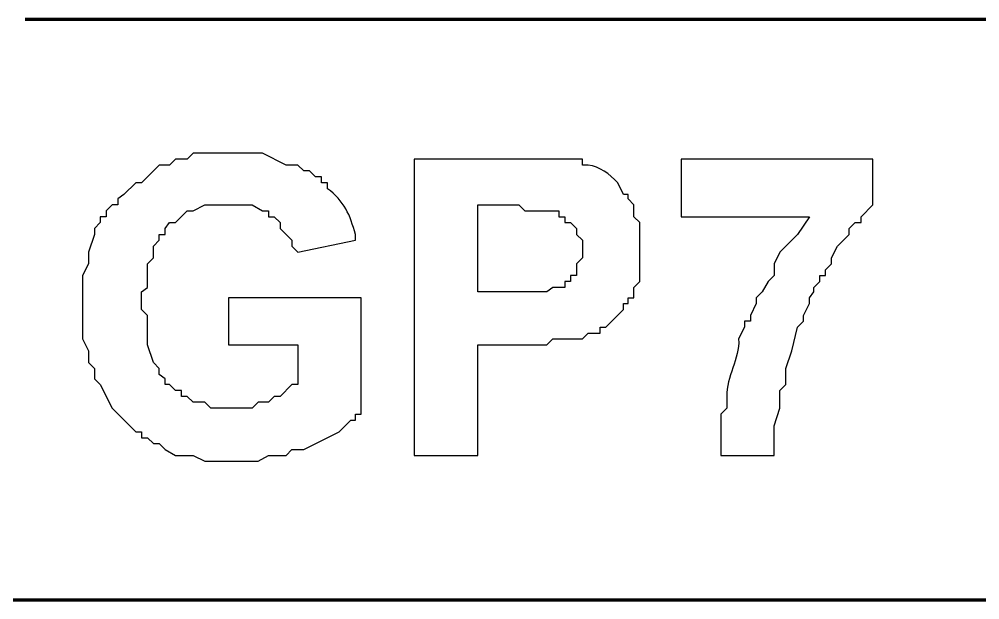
# Model space of a CAD drawing. Header units: millimetres. Extents: x -109 to -14.2, y -107.5 to -24.7.
# Drawn here: x -80.677 to -76.472, y -66.11 to -63.567 of the extents above; entities that cross this region are included whole.
import ezdxf

# ---------------------------------------------------------------- set-up
doc = ezdxf.new("R2010")
doc.units = ezdxf.units.MM
doc.header["$MEASUREMENT"] = 0
doc.layers.add('layer 1', color=7, linetype='Continuous')

msp = doc.modelspace()

# ---------------------------------------------------------------- linework, layer by layer
at = {"layer": 'layer 1', "color": 0, "lineweight": 80}
for points in [[(-80.6507, -63.567), (-80.6507, -63.567), (-72.0095, -63.567), (-72.0095, -63.567)], [(-87.4591, -66.1097), (-87.4591, -66.1097), (-80.6507, -66.1097), (-80.6507, -66.1097)], [(-80.6507, -66.1097), (-80.6507, -66.1097), (-72.0095, -66.1097), (-72.0095, -66.1097)]]:
    msp.add_open_spline(points, degree=3, dxfattribs=at)
at = {"layer": 'layer 1', "color": 0}
for points, knots in [([(-79.7601, -64.9932), (-79.7601, -64.9932), (-79.7601, -64.7867), (-79.7601, -64.7867), (-79.7601, -64.7867), (-79.7601, -64.7867), (-79.1793, -64.7867), (-79.1793, -64.7867), (-79.1793, -64.7867), (-79.1793, -64.7867), (-79.1793, -65.2965), (-79.1793, -65.2965), (-79.1793, -65.2965), (-79.1793, -65.2965), (-79.2051, -65.2965), (-79.2051, -65.2965), (-79.2051, -65.2965), (-79.2051, -65.2965), (-79.2051, -65.3224), (-79.2051, -65.3224), (-79.2051, -65.3224), (-79.2051, -65.3224), (-79.2245, -65.3224), (-79.2245, -65.3224), (-79.2245, -65.3224), (-79.2245, -65.3224), (-79.2761, -65.374), (-79.2761, -65.374), (-79.2761, -65.374), (-79.2761, -65.374), (-79.431, -65.4514), (-79.431, -65.4514), (-79.431, -65.4514), (-79.431, -65.4514), (-79.4826, -65.4514), (-79.4826, -65.4514), (-79.4826, -65.4514), (-79.4826, -65.4514), (-79.5084, -65.4772), (-79.5084, -65.4772), (-79.5084, -65.4772), (-79.5084, -65.4772), (-79.5859, -65.4772), (-79.5859, -65.4772), (-79.5859, -65.4772), (-79.5859, -65.4772), (-79.6311, -65.5031), (-79.6311, -65.5031), (-79.6311, -65.5031), (-79.6311, -65.5031), (-79.8634, -65.5031), (-79.8634, -65.5031), (-79.8634, -65.5031), (-79.8634, -65.5031), (-79.915, -65.4772), (-79.915, -65.4772), (-79.915, -65.4772), (-79.915, -65.4772), (-79.9925, -65.4772), (-79.9925, -65.4772), (-79.9925, -65.4772), (-79.9925, -65.4772), (-80.0376, -65.4514), (-80.0376, -65.4514), (-80.0376, -65.4514), (-80.0376, -65.4514), (-80.0634, -65.4256), (-80.0634, -65.4256), (-80.0634, -65.4256), (-80.0634, -65.4256), (-80.0893, -65.4256), (-80.0893, -65.4256), (-80.0893, -65.4256), (-80.0893, -65.4256), (-80.1151, -65.3998), (-80.1151, -65.3998), (-80.1151, -65.3998), (-80.1151, -65.3998), (-80.1409, -65.3998), (-80.1409, -65.3998), (-80.1409, -65.3998), (-80.1409, -65.3998), (-80.1409, -65.374), (-80.1409, -65.374), (-80.1409, -65.374), (-80.1409, -65.374), (-80.1667, -65.374), (-80.1667, -65.374), (-80.1667, -65.374), (-80.1667, -65.374), (-80.27, -65.2707), (-80.27, -65.2707), (-80.27, -65.2707), (-80.27, -65.2707), (-80.3216, -65.1675), (-80.3216, -65.1675), (-80.3216, -65.1675), (-80.3216, -65.1675), (-80.3474, -65.1417), (-80.3474, -65.1417), (-80.3474, -65.1417), (-80.3474, -65.1417), (-80.3474, -65.0965), (-80.3474, -65.0965), (-80.3474, -65.0965), (-80.3474, -65.0965), (-80.3732, -65.0707), (-80.3732, -65.0707), (-80.3732, -65.0707), (-80.3732, -65.0707), (-80.3732, -65.0191), (-80.3732, -65.0191), (-80.3732, -65.0191), (-80.3732, -65.0191), (-80.399, -64.9674), (-80.399, -64.9674), (-80.399, -64.9674), (-80.399, -64.9674), (-80.399, -64.6899), (-80.399, -64.6899), (-80.399, -64.6899), (-80.399, -64.6899), (-80.3732, -64.6383), (-80.3732, -64.6383), (-80.3732, -64.6383), (-80.3732, -64.6383), (-80.3732, -64.5867), (-80.3732, -64.5867), (-80.3732, -64.5867), (-80.3732, -64.5867), (-80.3474, -64.5092), (-80.3474, -64.5092), (-80.3474, -64.5092), (-80.3474, -64.5092), (-80.3474, -64.4834), (-80.3474, -64.4834), (-80.3474, -64.4834), (-80.3474, -64.4834), (-80.3216, -64.4576), (-80.3216, -64.4576), (-80.3216, -64.4576), (-80.3216, -64.4576), (-80.3216, -64.4318), (-80.3216, -64.4318), (-80.3216, -64.4318), (-80.3216, -64.4318), (-80.2958, -64.4318), (-80.2958, -64.4318), (-80.2958, -64.4318), (-80.2958, -64.4318), (-80.2958, -64.406), (-80.2958, -64.406), (-80.2958, -64.406), (-80.2958, -64.406), (-80.27, -64.3802), (-80.27, -64.3802), (-80.27, -64.3802), (-80.27, -64.3802), (-80.2441, -64.3802), (-80.2441, -64.3802), (-80.2441, -64.3802), (-80.2441, -64.3802), (-80.2441, -64.3543), (-80.2441, -64.3543), (-80.2441, -64.3543), (-80.2441, -64.3543), (-80.2183, -64.335), (-80.2183, -64.335), (-80.2183, -64.335), (-80.2183, -64.335), (-80.1667, -64.2834), (-80.1667, -64.2834), (-80.1667, -64.2834), (-80.1667, -64.2834), (-80.1409, -64.2834), (-80.1409, -64.2834), (-80.1409, -64.2834), (-80.1409, -64.2834), (-80.0634, -64.2059), (-80.0634, -64.2059), (-80.0634, -64.2059), (-80.0634, -64.2059), (-80.0183, -64.2059), (-80.0183, -64.2059), (-80.0183, -64.2059), (-80.0183, -64.2059), (-79.9925, -64.1801), (-79.9925, -64.1801), (-79.9925, -64.1801), (-79.9925, -64.1801), (-79.9408, -64.1801), (-79.9408, -64.1801), (-79.9408, -64.1801), (-79.9408, -64.1801), (-79.915, -64.1543), (-79.915, -64.1543), (-79.915, -64.1543), (-79.915, -64.1543), (-79.6117, -64.1543), (-79.6117, -64.1543), (-79.6117, -64.1543), (-79.6117, -64.1543), (-79.5084, -64.2059), (-79.5084, -64.2059), (-79.5084, -64.2059), (-79.5084, -64.2059), (-79.4568, -64.2059), (-79.4568, -64.2059), (-79.4568, -64.2059), (-79.4568, -64.2059), (-79.431, -64.2317), (-79.431, -64.2317), (-79.431, -64.2317), (-79.431, -64.2317), (-79.4052, -64.2317), (-79.4052, -64.2317), (-79.4052, -64.2317), (-79.4052, -64.2317), (-79.3794, -64.2575), (-79.3794, -64.2575), (-79.3794, -64.2575), (-79.3794, -64.2575), (-79.3536, -64.2575), (-79.3536, -64.2575), (-79.3536, -64.2575), (-79.3536, -64.2575), (-79.3536, -64.2834), (-79.3536, -64.2834), (-79.3536, -64.2834), (-79.3536, -64.2834), (-79.3277, -64.2834), (-79.3277, -64.2834), (-79.3277, -64.2834), (-79.3277, -64.2834), (-79.3277, -64.3092), (-79.3277, -64.3092), (-79.3277, -64.3092), (-79.254, -64.3618), (-79.2272, -64.4254), (-79.2051, -64.5092), (-79.2051, -64.5092), (-79.2051, -64.5092), (-79.2051, -64.5351), (-79.2051, -64.5351), (-79.2051, -64.5351), (-79.2051, -64.5351), (-79.4568, -64.5867), (-79.4568, -64.5867), (-79.4568, -64.5867), (-79.4568, -64.5867), (-79.4826, -64.5608), (-79.4826, -64.5608), (-79.4826, -64.5608), (-79.4826, -64.5608), (-79.4826, -64.5351), (-79.4826, -64.5351), (-79.4826, -64.5351), (-79.4826, -64.5351), (-79.5343, -64.4834), (-79.5343, -64.4834), (-79.5343, -64.4834), (-79.5343, -64.4834), (-79.5343, -64.4576), (-79.5343, -64.4576), (-79.5343, -64.4576), (-79.5343, -64.4576), (-79.5601, -64.4318), (-79.5601, -64.4318), (-79.5601, -64.4318), (-79.5601, -64.4318), (-79.5859, -64.4318), (-79.5859, -64.4318), (-79.5859, -64.4318), (-79.5859, -64.4318), (-79.5859, -64.406), (-79.5859, -64.406), (-79.5859, -64.406), (-79.5859, -64.406), (-79.6117, -64.406), (-79.6117, -64.406), (-79.6117, -64.406), (-79.6117, -64.406), (-79.6569, -64.3802), (-79.6569, -64.3802), (-79.6569, -64.3802), (-79.6569, -64.3802), (-79.8634, -64.3802), (-79.8634, -64.3802), (-79.8634, -64.3802), (-79.8634, -64.3802), (-79.915, -64.406), (-79.915, -64.406), (-79.915, -64.406), (-79.915, -64.406), (-79.9408, -64.406), (-79.9408, -64.406), (-79.9408, -64.406), (-79.9408, -64.406), (-79.9925, -64.4576), (-79.9925, -64.4576), (-79.9925, -64.4576), (-79.9925, -64.4576), (-80.0183, -64.4576), (-80.0183, -64.4576), (-80.0183, -64.4576), (-80.0183, -64.4576), (-80.0376, -64.4834), (-80.0376, -64.4834), (-80.0376, -64.4834), (-80.0376, -64.4834), (-80.0376, -64.5092), (-80.0376, -64.5092), (-80.0376, -64.5092), (-80.0376, -64.5092), (-80.0634, -64.5092), (-80.0634, -64.5092), (-80.0634, -64.5092), (-80.0634, -64.5092), (-80.0634, -64.5351), (-80.0634, -64.5351), (-80.0634, -64.5351), (-80.0634, -64.5351), (-80.0893, -64.5608), (-80.0893, -64.5608), (-80.0893, -64.5608), (-80.0893, -64.5608), (-80.0893, -64.6125), (-80.0893, -64.6125), (-80.0893, -64.6125), (-80.0893, -64.6125), (-80.1151, -64.6383), (-80.1151, -64.6383), (-80.1151, -64.6383), (-80.1151, -64.6383), (-80.1151, -64.7416), (-80.1151, -64.7416), (-80.1151, -64.7416), (-80.1151, -64.7416), (-80.1409, -64.7609), (-80.1409, -64.7609), (-80.1409, -64.7609), (-80.1409, -64.7609), (-80.1409, -64.8384), (-80.1409, -64.8384), (-80.1409, -64.8384), (-80.1409, -64.8384), (-80.1151, -64.8642), (-80.1151, -64.8642), (-80.1151, -64.8642), (-80.1151, -64.8642), (-80.1151, -64.9932), (-80.1151, -64.9932), (-80.1151, -64.9932), (-80.1151, -64.9932), (-80.0893, -65.0707), (-80.0893, -65.0707), (-80.0893, -65.0707), (-80.0893, -65.0707), (-80.0634, -65.0965), (-80.0634, -65.0965), (-80.0634, -65.0965), (-80.0634, -65.0965), (-80.0634, -65.1223), (-80.0634, -65.1223), (-80.0634, -65.1223), (-80.0634, -65.1223), (-80.0376, -65.1417), (-80.0376, -65.1417), (-80.0376, -65.1417), (-80.0376, -65.1417), (-80.0376, -65.1675), (-80.0376, -65.1675), (-80.0376, -65.1675), (-80.0376, -65.1675), (-80.0183, -65.1675), (-80.0183, -65.1675), (-80.0183, -65.1675), (-80.0183, -65.1675), (-79.9925, -65.1933), (-79.9925, -65.1933), (-79.9925, -65.1933), (-79.9925, -65.1933), (-79.9666, -65.1933), (-79.9666, -65.1933), (-79.9666, -65.1933), (-79.9666, -65.1933), (-79.9666, -65.2191), (-79.9666, -65.2191), (-79.9666, -65.2191), (-79.9666, -65.2191), (-79.9408, -65.2191), (-79.9408, -65.2191), (-79.9408, -65.2191), (-79.9408, -65.2191), (-79.915, -65.2449), (-79.915, -65.2449), (-79.915, -65.2449), (-79.915, -65.2449), (-79.8634, -65.2449), (-79.8634, -65.2449), (-79.8634, -65.2449), (-79.8634, -65.2449), (-79.8376, -65.2707), (-79.8376, -65.2707), (-79.8376, -65.2707), (-79.8376, -65.2707), (-79.6569, -65.2707), (-79.6569, -65.2707), (-79.6569, -65.2707), (-79.6569, -65.2707), (-79.6311, -65.2449), (-79.6311, -65.2449), (-79.6311, -65.2449), (-79.6311, -65.2449), (-79.5859, -65.2449), (-79.5859, -65.2449), (-79.5859, -65.2449), (-79.5859, -65.2449), (-79.5601, -65.2191), (-79.5601, -65.2191), (-79.5601, -65.2191), (-79.5601, -65.2191), (-79.5343, -65.2191), (-79.5343, -65.2191), (-79.5343, -65.2191), (-79.5343, -65.2191), (-79.4826, -65.1675), (-79.4826, -65.1675), (-79.4826, -65.1675), (-79.4826, -65.1675), (-79.4568, -65.1675), (-79.4568, -65.1675), (-79.4568, -65.1675), (-79.4568, -65.1675), (-79.4568, -64.9932), (-79.4568, -64.9932), (-79.4568, -64.9932), (-79.4568, -64.9932), (-79.7601, -64.9932), (-79.7601, -64.9932)], [0, 0, 0, 0, 0.009009, 0.009009, 0.009009, 0.009009, 0.018018, 0.018018, 0.018018, 0.018018, 0.027027, 0.027027, 0.027027, 0.027027, 0.036036, 0.036036, 0.036036, 0.036036, 0.045045, 0.045045, 0.045045, 0.045045, 0.054054, 0.054054, 0.054054, 0.054054, 0.063063, 0.063063, 0.063063, 0.063063, 0.072072, 0.072072, 0.072072, 0.072072, 0.081081, 0.081081, 0.081081, 0.081081, 0.09009, 0.09009, 0.09009, 0.09009, 0.099099, 0.099099, 0.099099, 0.099099, 0.108108, 0.108108, 0.108108, 0.108108, 0.117117, 0.117117, 0.117117, 0.117117, 0.126126, 0.126126, 0.126126, 0.126126, 0.135135, 0.135135, 0.135135, 0.135135, 0.144144, 0.144144, 0.144144, 0.144144, 0.153153, 0.153153, 0.153153, 0.153153, 0.162162, 0.162162, 0.162162, 0.162162, 0.171171, 0.171171, 0.171171, 0.171171, 0.18018, 0.18018, 0.18018, 0.18018, 0.189189, 0.189189, 0.189189, 0.189189, 0.198198, 0.198198, 0.198198, 0.198198, 0.207207, 0.207207, 0.207207, 0.207207, 0.216216, 0.216216, 0.216216, 0.216216, 0.225225, 0.225225, 0.225225, 0.225225, 0.234234, 0.234234, 0.234234, 0.234234, 0.243243, 0.243243, 0.243243, 0.243243, 0.252252, 0.252252, 0.252252, 0.252252, 0.261261, 0.261261, 0.261261, 0.261261, 0.27027, 0.27027, 0.27027, 0.27027, 0.279279, 0.279279, 0.279279, 0.279279, 0.288288, 0.288288, 0.288288, 0.288288, 0.297297, 0.297297, 0.297297, 0.297297, 0.306306, 0.306306, 0.306306, 0.306306, 0.315315, 0.315315, 0.315315, 0.315315, 0.324324, 0.324324, 0.324324, 0.324324, 0.333333, 0.333333, 0.333333, 0.333333, 0.342342, 0.342342, 0.342342, 0.342342, 0.351351, 0.351351, 0.351351, 0.351351, 0.36036, 0.36036, 0.36036, 0.36036, 0.369369, 0.369369, 0.369369, 0.369369, 0.378378, 0.378378, 0.378378, 0.378378, 0.387387, 0.387387, 0.387387, 0.387387, 0.396396, 0.396396, 0.396396, 0.396396, 0.405405, 0.405405, 0.405405, 0.405405, 0.414414, 0.414414, 0.414414, 0.414414, 0.423423, 0.423423, 0.423423, 0.423423, 0.432432, 0.432432, 0.432432, 0.432432, 0.441441, 0.441441, 0.441441, 0.441441, 0.45045, 0.45045, 0.45045, 0.45045, 0.459459, 0.459459, 0.459459, 0.459459, 0.468468, 0.468468, 0.468468, 0.468468, 0.477477, 0.477477, 0.477477, 0.477477, 0.486486, 0.486486, 0.486486, 0.486486, 0.495495, 0.495495, 0.495495, 0.495496, 0.504505, 0.504505, 0.504505, 0.504505, 0.513514, 0.513514, 0.513514, 0.513514, 0.522523, 0.522523, 0.522523, 0.522523, 0.531532, 0.531532, 0.531532, 0.531532, 0.540541, 0.540541, 0.540541, 0.540541, 0.54955, 0.54955, 0.54955, 0.54955, 0.558559, 0.558559, 0.558559, 0.558559, 0.567568, 0.567568, 0.567568, 0.567568, 0.576577, 0.576577, 0.576577, 0.576577, 0.585586, 0.585586, 0.585586, 0.585586, 0.594595, 0.594595, 0.594595, 0.594595, 0.603604, 0.603604, 0.603604, 0.603604, 0.612613, 0.612613, 0.612613, 0.612613, 0.621622, 0.621622, 0.621622, 0.621622, 0.630631, 0.630631, 0.630631, 0.630631, 0.63964, 0.63964, 0.63964, 0.63964, 0.648649, 0.648649, 0.648649, 0.648649, 0.657658, 0.657658, 0.657658, 0.657658, 0.666667, 0.666667, 0.666667, 0.666667, 0.675676, 0.675676, 0.675676, 0.675676, 0.684685, 0.684685, 0.684685, 0.684685, 0.693694, 0.693694, 0.693694, 0.693694, 0.702703, 0.702703, 0.702703, 0.702703, 0.711712, 0.711712, 0.711712, 0.711712, 0.720721, 0.720721, 0.720721, 0.720721, 0.72973, 0.72973, 0.72973, 0.72973, 0.738739, 0.738739, 0.738739, 0.738739, 0.747748, 0.747748, 0.747748, 0.747748, 0.756757, 0.756757, 0.756757, 0.756757, 0.765766, 0.765766, 0.765766, 0.765766, 0.774775, 0.774775, 0.774775, 0.774775, 0.783784, 0.783784, 0.783784, 0.783784, 0.792793, 0.792793, 0.792793, 0.792793, 0.801802, 0.801802, 0.801802, 0.801802, 0.810811, 0.810811, 0.810811, 0.810811, 0.81982, 0.81982, 0.81982, 0.81982, 0.828829, 0.828829, 0.828829, 0.828829, 0.837838, 0.837838, 0.837838, 0.837838, 0.846847, 0.846847, 0.846847, 0.846847, 0.855856, 0.855856, 0.855856, 0.855856, 0.864865, 0.864865, 0.864865, 0.864865, 0.873874, 0.873874, 0.873874, 0.873874, 0.882883, 0.882883, 0.882883, 0.882883, 0.891892, 0.891892, 0.891892, 0.891892, 0.900901, 0.900901, 0.900901, 0.900901, 0.90991, 0.90991, 0.90991, 0.90991, 0.918919, 0.918919, 0.918919, 0.918919, 0.927928, 0.927928, 0.927928, 0.927928, 0.936937, 0.936937, 0.936937, 0.936937, 0.945946, 0.945946, 0.945946, 0.945946, 0.954955, 0.954955, 0.954955, 0.954955, 0.963964, 0.963964, 0.963964, 0.963964, 0.972973, 0.972973, 0.972973, 0.972973, 0.981982, 0.981982, 0.981982, 0.981982, 1, 1, 1, 1]), ([(-78.947, -65.4772), (-78.947, -65.4772), (-78.947, -64.1801), (-78.947, -64.1801), (-78.947, -64.1801), (-78.947, -64.1801), (-78.5146, -64.1801), (-78.5146, -64.1801), (-78.5146, -64.1801), (-78.4221, -64.1801), (-78.3296, -64.1801), (-78.2371, -64.1801), (-78.2371, -64.1801), (-78.2371, -64.1801), (-78.2113, -64.1801), (-78.2113, -64.1801), (-78.2113, -64.1801), (-78.2113, -64.1801), (-78.2113, -64.2059), (-78.2113, -64.2059), (-78.2113, -64.2059), (-78.2113, -64.2059), (-78.1855, -64.2059), (-78.1855, -64.2059), (-78.1855, -64.2059), (-78.1367, -64.2133), (-78.0918, -64.2432), (-78.0564, -64.2834), (-78.0564, -64.2834), (-78.0564, -64.2834), (-78.0306, -64.335), (-78.0306, -64.335), (-78.0306, -64.335), (-78.0306, -64.335), (-78.0112, -64.335), (-78.0112, -64.335), (-78.0112, -64.335), (-78.0112, -64.335), (-78.0112, -64.3543), (-78.0112, -64.3543), (-78.0112, -64.3543), (-78.0112, -64.3543), (-77.9854, -64.3802), (-77.9854, -64.3802), (-77.9854, -64.3802), (-77.9854, -64.3802), (-77.9854, -64.4318), (-77.9854, -64.4318), (-77.9854, -64.4318), (-77.9854, -64.4318), (-77.9596, -64.4576), (-77.9596, -64.4576), (-77.9596, -64.4576), (-77.9596, -64.4576), (-77.9596, -64.7157), (-77.9596, -64.7157), (-77.9596, -64.7157), (-77.9596, -64.7157), (-77.9854, -64.7416), (-77.9854, -64.7416), (-77.9854, -64.7416), (-77.9854, -64.7416), (-77.9854, -64.7867), (-77.9854, -64.7867), (-77.9854, -64.7867), (-77.9854, -64.7867), (-78.0112, -64.7867), (-78.0112, -64.7867), (-78.0112, -64.7867), (-78.0112, -64.7867), (-78.0112, -64.8125), (-78.0112, -64.8125), (-78.0112, -64.8125), (-78.0112, -64.8125), (-78.0306, -64.8125), (-78.0306, -64.8125), (-78.0306, -64.8125), (-78.0306, -64.8125), (-78.0306, -64.8384), (-78.0306, -64.8384), (-78.0306, -64.8384), (-78.0306, -64.8384), (-78.108, -64.9158), (-78.108, -64.9158), (-78.108, -64.9158), (-78.108, -64.9158), (-78.1339, -64.9158), (-78.1339, -64.9158), (-78.1339, -64.9158), (-78.1339, -64.9158), (-78.1339, -64.9416), (-78.1339, -64.9416), (-78.1339, -64.9416), (-78.1339, -64.9416), (-78.1855, -64.9416), (-78.1855, -64.9416), (-78.1855, -64.9416), (-78.1855, -64.9416), (-78.2113, -64.9674), (-78.2113, -64.9674), (-78.2113, -64.9674), (-78.2113, -64.9674), (-78.3404, -64.9674), (-78.3404, -64.9674), (-78.3404, -64.9674), (-78.3404, -64.9674), (-78.3662, -64.9932), (-78.3662, -64.9932), (-78.3662, -64.9932), (-78.3662, -64.9932), (-78.6695, -64.9932), (-78.6695, -64.9932), (-78.6695, -64.9932), (-78.6695, -64.9932), (-78.6695, -65.4772), (-78.6695, -65.4772), (-78.6695, -65.4772), (-78.6695, -65.4772), (-78.947, -65.4772), (-78.947, -65.4772)], [0, 0, 0, 0, 0.032258, 0.032258, 0.032258, 0.032258, 0.064516, 0.064516, 0.064516, 0.064516, 0.096774, 0.096774, 0.096774, 0.096774, 0.129032, 0.129032, 0.129032, 0.129032, 0.16129, 0.16129, 0.16129, 0.16129, 0.193548, 0.193548, 0.193548, 0.193548, 0.225806, 0.225806, 0.225806, 0.225806, 0.258065, 0.258065, 0.258065, 0.258065, 0.290323, 0.290323, 0.290323, 0.290323, 0.322581, 0.322581, 0.322581, 0.322581, 0.354839, 0.354839, 0.354839, 0.354839, 0.387097, 0.387097, 0.387097, 0.387097, 0.419355, 0.419355, 0.419355, 0.419355, 0.451613, 0.451613, 0.451613, 0.451613, 0.483871, 0.483871, 0.483871, 0.483871, 0.516129, 0.516129, 0.516129, 0.516129, 0.548387, 0.548387, 0.548387, 0.548387, 0.580645, 0.580645, 0.580645, 0.580645, 0.612903, 0.612903, 0.612903, 0.612903, 0.645161, 0.645161, 0.645161, 0.645161, 0.677419, 0.677419, 0.677419, 0.677419, 0.709677, 0.709677, 0.709677, 0.709677, 0.741935, 0.741935, 0.741935, 0.741935, 0.774194, 0.774194, 0.774194, 0.774194, 0.806452, 0.806452, 0.806452, 0.806452, 0.83871, 0.83871, 0.83871, 0.83871, 0.870968, 0.870968, 0.870968, 0.870968, 0.903226, 0.903226, 0.903226, 0.903226, 0.935484, 0.935484, 0.935484, 0.935484, 1, 1, 1, 1]), ([(-77.7789, -64.4318), (-77.7789, -64.4318), (-77.7789, -64.1801), (-77.7789, -64.1801), (-77.7789, -64.1801), (-77.7789, -64.1801), (-76.94, -64.1801), (-76.94, -64.1801), (-76.94, -64.1801), (-76.94, -64.1801), (-76.94, -64.3802), (-76.94, -64.3802), (-76.94, -64.3802), (-76.94, -64.3802), (-76.9916, -64.4318), (-76.9916, -64.4318), (-76.9916, -64.4318), (-76.9916, -64.4318), (-76.9916, -64.4576), (-76.9916, -64.4576), (-76.9916, -64.4576), (-76.9916, -64.4576), (-77.0174, -64.4576), (-77.0174, -64.4576), (-77.0174, -64.4576), (-77.0174, -64.4576), (-77.0432, -64.4834), (-77.0432, -64.4834), (-77.0432, -64.4834), (-77.0432, -64.4834), (-77.0432, -64.5092), (-77.0432, -64.5092), (-77.0432, -64.5092), (-77.0432, -64.5092), (-77.0949, -64.5608), (-77.0949, -64.5608), (-77.0949, -64.5608), (-77.0949, -64.5608), (-77.1206, -64.6125), (-77.1206, -64.6125), (-77.1206, -64.6125), (-77.1206, -64.6125), (-77.1206, -64.6383), (-77.1206, -64.6383), (-77.1206, -64.6383), (-77.1206, -64.6383), (-77.1465, -64.6641), (-77.1465, -64.6641), (-77.1465, -64.6641), (-77.1465, -64.6641), (-77.1465, -64.6899), (-77.1465, -64.6899), (-77.1465, -64.6899), (-77.1465, -64.6899), (-77.1723, -64.6899), (-77.1723, -64.6899), (-77.1723, -64.6899), (-77.1723, -64.6899), (-77.1723, -64.7157), (-77.1723, -64.7157), (-77.1723, -64.7157), (-77.1723, -64.7157), (-77.1981, -64.7416), (-77.1981, -64.7416), (-77.1981, -64.7416), (-77.1981, -64.7416), (-77.1981, -64.7609), (-77.1981, -64.7609), (-77.1981, -64.7609), (-77.1981, -64.7609), (-77.2175, -64.7867), (-77.2175, -64.7867), (-77.2175, -64.7867), (-77.2175, -64.7867), (-77.2175, -64.8125), (-77.2175, -64.8125), (-77.2175, -64.8125), (-77.2175, -64.8125), (-77.2433, -64.8642), (-77.2433, -64.8642), (-77.2433, -64.8642), (-77.2433, -64.8642), (-77.2433, -64.89), (-77.2433, -64.89), (-77.2433, -64.89), (-77.2433, -64.89), (-77.2691, -64.9158), (-77.2691, -64.9158), (-77.2691, -64.9158), (-77.2691, -64.9158), (-77.2949, -65.0191), (-77.2949, -65.0191), (-77.2949, -65.0191), (-77.2949, -65.0191), (-77.3207, -65.0965), (-77.3207, -65.0965), (-77.3207, -65.0965), (-77.3207, -65.0965), (-77.3207, -65.1675), (-77.3207, -65.1675), (-77.3207, -65.1675), (-77.3207, -65.1675), (-77.3465, -65.1933), (-77.3465, -65.1933), (-77.3465, -65.1933), (-77.3465, -65.1933), (-77.3465, -65.2707), (-77.3465, -65.2707), (-77.3465, -65.2707), (-77.3465, -65.2707), (-77.3723, -65.3482), (-77.3723, -65.3482), (-77.3723, -65.3482), (-77.3723, -65.3482), (-77.3723, -65.4772), (-77.3723, -65.4772), (-77.3723, -65.4772), (-77.3723, -65.4772), (-77.6047, -65.4772), (-77.6047, -65.4772), (-77.6047, -65.4772), (-77.6047, -65.4772), (-77.6047, -65.2965), (-77.6047, -65.2965), (-77.6047, -65.2965), (-77.6047, -65.2965), (-77.5789, -65.2707), (-77.5789, -65.2707), (-77.5789, -65.2707), (-77.5789, -65.2707), (-77.5789, -65.2191), (-77.5789, -65.2191), (-77.5789, -65.2191), (-77.5828, -65.1318), (-77.5217, -65.0558), (-77.5272, -64.9674), (-77.5272, -64.9674), (-77.5272, -64.9674), (-77.5014, -64.9158), (-77.5014, -64.9158), (-77.5014, -64.9158), (-77.5014, -64.9158), (-77.5014, -64.89), (-77.5014, -64.89), (-77.5014, -64.89), (-77.5014, -64.89), (-77.4756, -64.89), (-77.4756, -64.89), (-77.4756, -64.89), (-77.4756, -64.89), (-77.4756, -64.8642), (-77.4756, -64.8642), (-77.4756, -64.8642), (-77.4756, -64.8642), (-77.4498, -64.8125), (-77.4498, -64.8125), (-77.4498, -64.8125), (-77.4498, -64.8125), (-77.4498, -64.7867), (-77.4498, -64.7867), (-77.4498, -64.7867), (-77.4498, -64.7867), (-77.424, -64.7609), (-77.424, -64.7609), (-77.424, -64.7609), (-77.424, -64.7609), (-77.3982, -64.7157), (-77.3982, -64.7157), (-77.3982, -64.7157), (-77.3982, -64.7157), (-77.3723, -64.6899), (-77.3723, -64.6899), (-77.3723, -64.6899), (-77.3723, -64.6899), (-77.3723, -64.6383), (-77.3723, -64.6383), (-77.3723, -64.6383), (-77.3723, -64.6383), (-77.3465, -64.5867), (-77.3465, -64.5867), (-77.3465, -64.5867), (-77.3465, -64.5867), (-77.2691, -64.5092), (-77.2691, -64.5092), (-77.2691, -64.5092), (-77.2691, -64.5092), (-77.2175, -64.4318), (-77.2175, -64.4318), (-77.2175, -64.4318), (-77.2175, -64.4318), (-77.7789, -64.4318), (-77.7789, -64.4318)], [0, 0, 0, 0, 0.020408, 0.020408, 0.020408, 0.020408, 0.040816, 0.040816, 0.040816, 0.040816, 0.061224, 0.061224, 0.061224, 0.061224, 0.081633, 0.081633, 0.081633, 0.081633, 0.102041, 0.102041, 0.102041, 0.102041, 0.122449, 0.122449, 0.122449, 0.122449, 0.142857, 0.142857, 0.142857, 0.142857, 0.163265, 0.163265, 0.163265, 0.163265, 0.183673, 0.183673, 0.183673, 0.183673, 0.204082, 0.204082, 0.204082, 0.204082, 0.22449, 0.22449, 0.22449, 0.22449, 0.244898, 0.244898, 0.244898, 0.244898, 0.265306, 0.265306, 0.265306, 0.265306, 0.285714, 0.285714, 0.285714, 0.285714, 0.306122, 0.306122, 0.306122, 0.306122, 0.326531, 0.326531, 0.326531, 0.326531, 0.346939, 0.346939, 0.346939, 0.346939, 0.367347, 0.367347, 0.367347, 0.367347, 0.387755, 0.387755, 0.387755, 0.387755, 0.408163, 0.408163, 0.408163, 0.408163, 0.428571, 0.428571, 0.428571, 0.428571, 0.44898, 0.44898, 0.44898, 0.44898, 0.469388, 0.469388, 0.469388, 0.469388, 0.489796, 0.489796, 0.489796, 0.489796, 0.510204, 0.510204, 0.510204, 0.510204, 0.530612, 0.530612, 0.530612, 0.530612, 0.55102, 0.55102, 0.55102, 0.55102, 0.571429, 0.571429, 0.571429, 0.571429, 0.591837, 0.591837, 0.591837, 0.591837, 0.612245, 0.612245, 0.612245, 0.612245, 0.632653, 0.632653, 0.632653, 0.632653, 0.653061, 0.653061, 0.653061, 0.653061, 0.673469, 0.673469, 0.673469, 0.673469, 0.693878, 0.693878, 0.693878, 0.693878, 0.714286, 0.714286, 0.714286, 0.714286, 0.734694, 0.734694, 0.734694, 0.734694, 0.755102, 0.755102, 0.755102, 0.755102, 0.77551, 0.77551, 0.77551, 0.77551, 0.795918, 0.795918, 0.795918, 0.795918, 0.816327, 0.816327, 0.816327, 0.816327, 0.836735, 0.836735, 0.836735, 0.836735, 0.857143, 0.857143, 0.857143, 0.857143, 0.877551, 0.877551, 0.877551, 0.877551, 0.897959, 0.897959, 0.897959, 0.897959, 0.918367, 0.918367, 0.918367, 0.918367, 0.938776, 0.938776, 0.938776, 0.938776, 0.959184, 0.959184, 0.959184, 0.959184, 1, 1, 1, 1]), ([(-78.6695, -64.3802), (-78.6695, -64.3802), (-78.6695, -64.7609), (-78.6695, -64.7609), (-78.6695, -64.7609), (-78.6695, -64.7609), (-78.3662, -64.7609), (-78.3662, -64.7609), (-78.3662, -64.7609), (-78.3662, -64.7609), (-78.3404, -64.7416), (-78.3404, -64.7416), (-78.3404, -64.7416), (-78.3404, -64.7416), (-78.2887, -64.7416), (-78.2887, -64.7416), (-78.2887, -64.7416), (-78.2887, -64.7416), (-78.2887, -64.7157), (-78.2887, -64.7157), (-78.2887, -64.7157), (-78.2887, -64.7157), (-78.2629, -64.7157), (-78.2629, -64.7157), (-78.2629, -64.7157), (-78.2629, -64.7157), (-78.2629, -64.6899), (-78.2629, -64.6899), (-78.2629, -64.6899), (-78.2629, -64.6899), (-78.2371, -64.6899), (-78.2371, -64.6899), (-78.2371, -64.6899), (-78.2371, -64.6899), (-78.2371, -64.6383), (-78.2371, -64.6383), (-78.2371, -64.6383), (-78.2371, -64.6383), (-78.2113, -64.6125), (-78.2113, -64.6125), (-78.2113, -64.6125), (-78.2113, -64.6125), (-78.2113, -64.5351), (-78.2113, -64.5351), (-78.2113, -64.5351), (-78.2113, -64.5351), (-78.2371, -64.5092), (-78.2371, -64.5092), (-78.2371, -64.5092), (-78.2371, -64.5092), (-78.2371, -64.4834), (-78.2371, -64.4834), (-78.2371, -64.4834), (-78.2371, -64.4834), (-78.2629, -64.4576), (-78.2629, -64.4576), (-78.2629, -64.4576), (-78.2629, -64.4576), (-78.2887, -64.4576), (-78.2887, -64.4576), (-78.2887, -64.4576), (-78.2887, -64.4576), (-78.2887, -64.4318), (-78.2887, -64.4318), (-78.2887, -64.4318), (-78.2887, -64.4318), (-78.3146, -64.4318), (-78.3146, -64.4318), (-78.3146, -64.4318), (-78.3146, -64.4318), (-78.3146, -64.406), (-78.3146, -64.406), (-78.3146, -64.406), (-78.3146, -64.406), (-78.463, -64.406), (-78.463, -64.406), (-78.463, -64.406), (-78.463, -64.406), (-78.4888, -64.3802), (-78.4888, -64.3802), (-78.4888, -64.3802), (-78.4888, -64.3802), (-78.5404, -64.3802), (-78.5404, -64.3802), (-78.5404, -64.3802), (-78.5404, -64.3802), (-78.6695, -64.3802), (-78.6695, -64.3802)], [0, 0, 0, 0, 0.043478, 0.043478, 0.043478, 0.043478, 0.086957, 0.086957, 0.086957, 0.086957, 0.130435, 0.130435, 0.130435, 0.130435, 0.173913, 0.173913, 0.173913, 0.173913, 0.217391, 0.217391, 0.217391, 0.217391, 0.26087, 0.26087, 0.26087, 0.26087, 0.304348, 0.304348, 0.304348, 0.304348, 0.347826, 0.347826, 0.347826, 0.347826, 0.391304, 0.391304, 0.391304, 0.391304, 0.434783, 0.434783, 0.434783, 0.434783, 0.478261, 0.478261, 0.478261, 0.478261, 0.521739, 0.521739, 0.521739, 0.521739, 0.565217, 0.565217, 0.565217, 0.565217, 0.608696, 0.608696, 0.608696, 0.608696, 0.652174, 0.652174, 0.652174, 0.652174, 0.695652, 0.695652, 0.695652, 0.695652, 0.73913, 0.73913, 0.73913, 0.73913, 0.782609, 0.782609, 0.782609, 0.782609, 0.826087, 0.826087, 0.826087, 0.826087, 0.869565, 0.869565, 0.869565, 0.869565, 0.913043, 0.913043, 0.913043, 0.913043, 1, 1, 1, 1])]:
    msp.add_open_spline(points, degree=3, knots=knots, dxfattribs=at)

doc.saveas('drawing.dxf')
